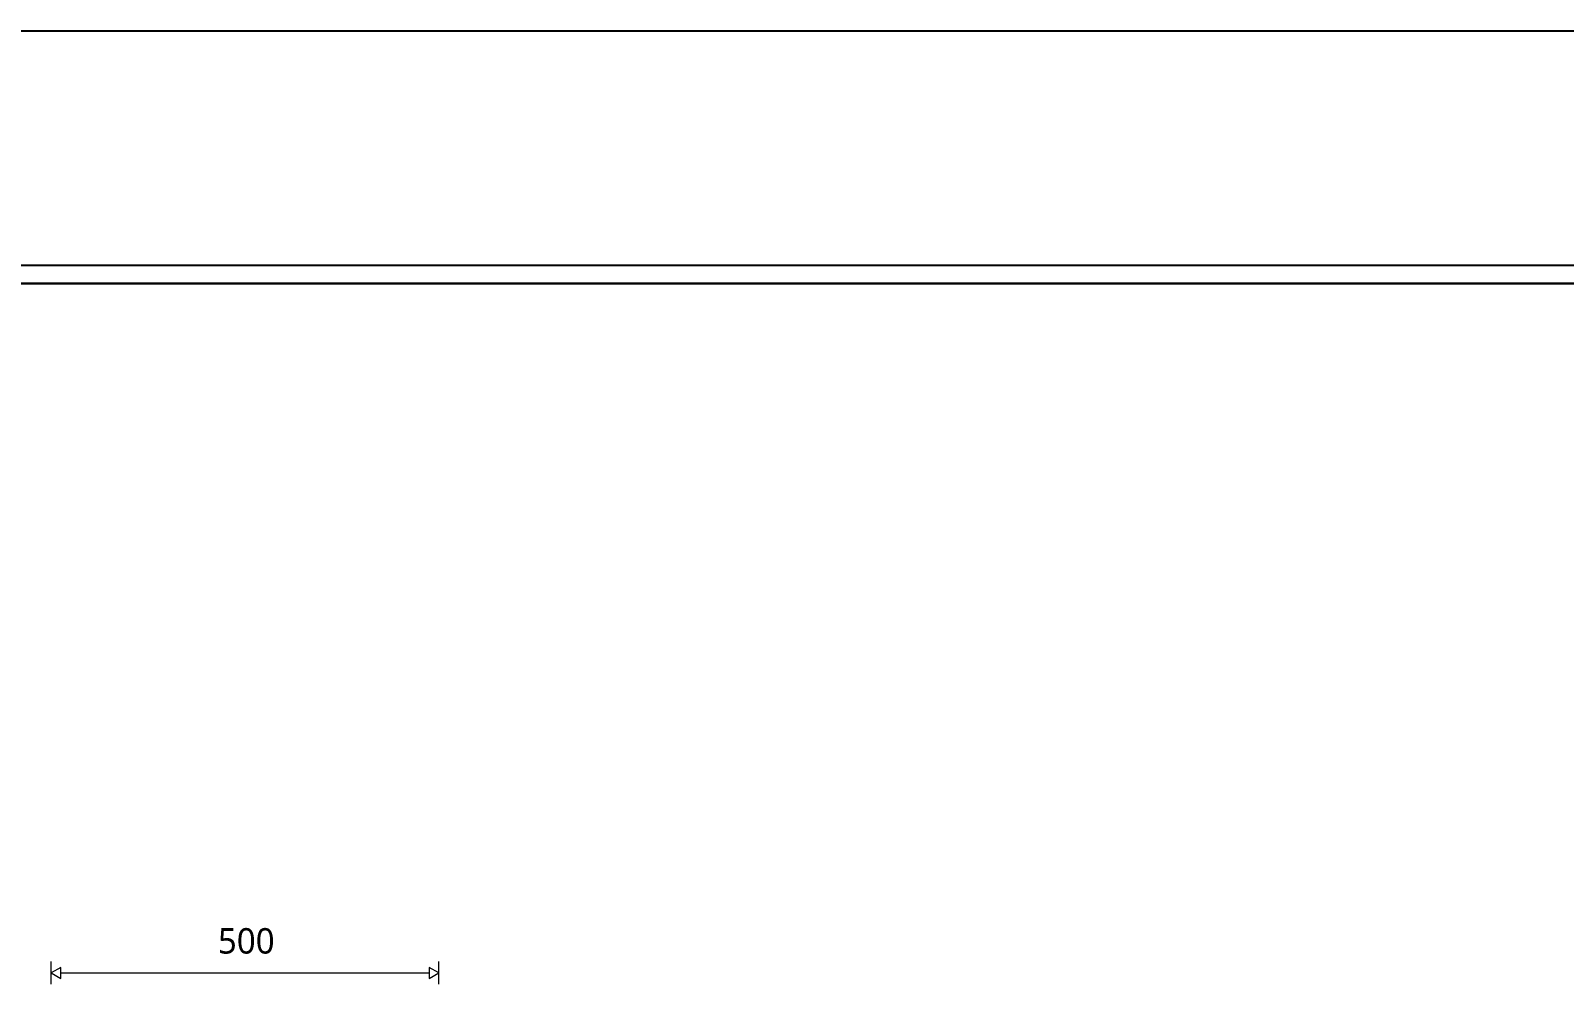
# Model space of a CAD drawing. Header units: millimetres. Extents: x 438 to 4638, y 478 to 3448.
# Drawn here: x 2353 to 3560, y 2698 to 3448 of the extents above; entities that cross this region are included whole.
import ezdxf

# ---------------------------------------------------------------- set-up
doc = ezdxf.new("R2010")
doc.units = ezdxf.units.MM
doc.styles.add('微軟正黑體-20', font='Microsoft JhengHei.ttf', dxfattribs={"height": 20})

msp = doc.modelspace()

# ---------------------------------------------------------------- linework, layer by layer
for p, q in [((438.5, 3448.4, -163.2), (4638.5, 3448.4, -163.2)), ((625.5, 3249.6, -163.2), (4451.4, 3249.6, -163.2)), ((4451.4, 3249.6, -163.2), (625.5, 3249.6, -163.2))]:
    msp.add_line(p, q)
at = {"color": 4}
msp.add_line((4465.6, 3263.8, -163.2), (611.3, 3263.8, -163.2), dxfattribs=at)
at = {"lineweight": 5}
for p, q in [((2368.9, 2698.2), (2368.9, 2716.1)), ((2674.1, 2698.2), (2674.1, 2716.1)), ((2376.6, 2707.1), (2666.4, 2707.1))]:
    msp.add_line(p, q, dxfattribs=at)
for points in [[(2376.6, 2711.5), (2368.9, 2707.1), (2376.6, 2702.7)], [(2666.4, 2702.7), (2674.1, 2707.1), (2666.4, 2711.5)]]:
    msp.add_lwpolyline(points, close=True, dxfattribs=at)

# ---------------------------------------------------------------- texts
at = {"lineweight": 5, "insert": (2500.1, 2732.2), "char_height": 20, "width": 66.475, "attachment_point": 4, "style": '微軟正黑體-20'}
msp.add_mtext('500', dxfattribs=at)

doc.saveas('drawing.dxf')
